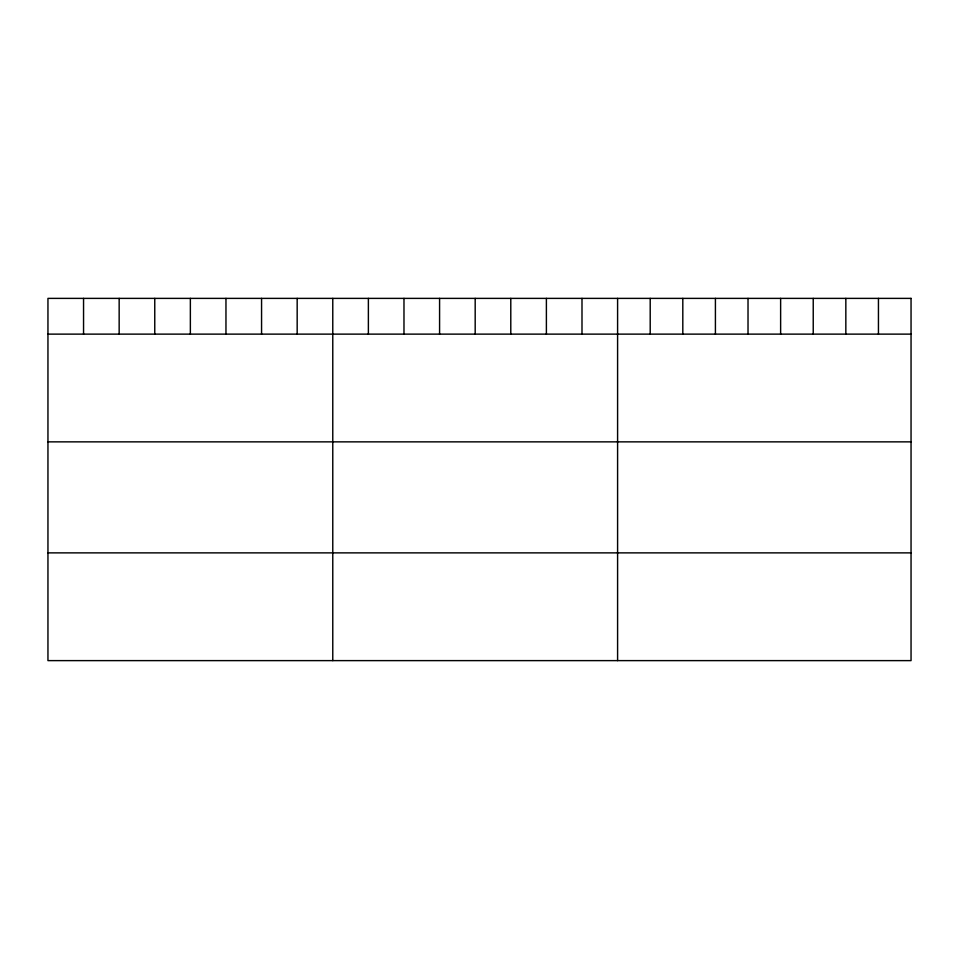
<?xml version="1.0" encoding="UTF-8"?>
<svg xmlns="http://www.w3.org/2000/svg" width="959" height="959" viewBox="0 0 959 959"><rect width="100%" height="100%" fill="white"/><g stroke="black" fill="none" stroke-linecap="round" stroke-linejoin="round"><path stroke-width="1.44" d="M47.95 334.128L911.05 334.128M47.95 441.859L911.05 441.859M47.95 552.875L911.05 552.875M878.444 298.381L878.444 334.128M845.838 298.381L845.838 334.128M813.232 298.381L813.232 334.128M780.626 298.381L780.626 334.128M748.02 298.381L748.02 334.128M715.414 298.381L715.414 334.128M682.808 298.381L682.808 334.128M650.202 298.381L650.202 334.128M617.596 298.381L617.596 660.619M581.993 298.381L581.993 334.128M546.39 298.381L546.39 334.128M510.787 298.381L510.787 334.128M475.184 298.381L475.184 334.128M439.582 298.381L439.582 334.128M403.979 298.381L403.979 334.128M368.376 298.381L368.376 334.128M332.773 298.381L332.773 660.619M297.17 298.381L297.17 334.128M261.567 298.381L261.567 334.128M225.964 298.381L225.964 334.128M190.362 298.381L190.362 334.128M154.759 298.381L154.759 334.128M119.156 298.381L119.156 334.128M83.553 298.381L83.553 334.128M911.05 298.381L47.95 298.381L47.95 660.619L911.05 660.619L911.05 298.381"/></g></svg>
